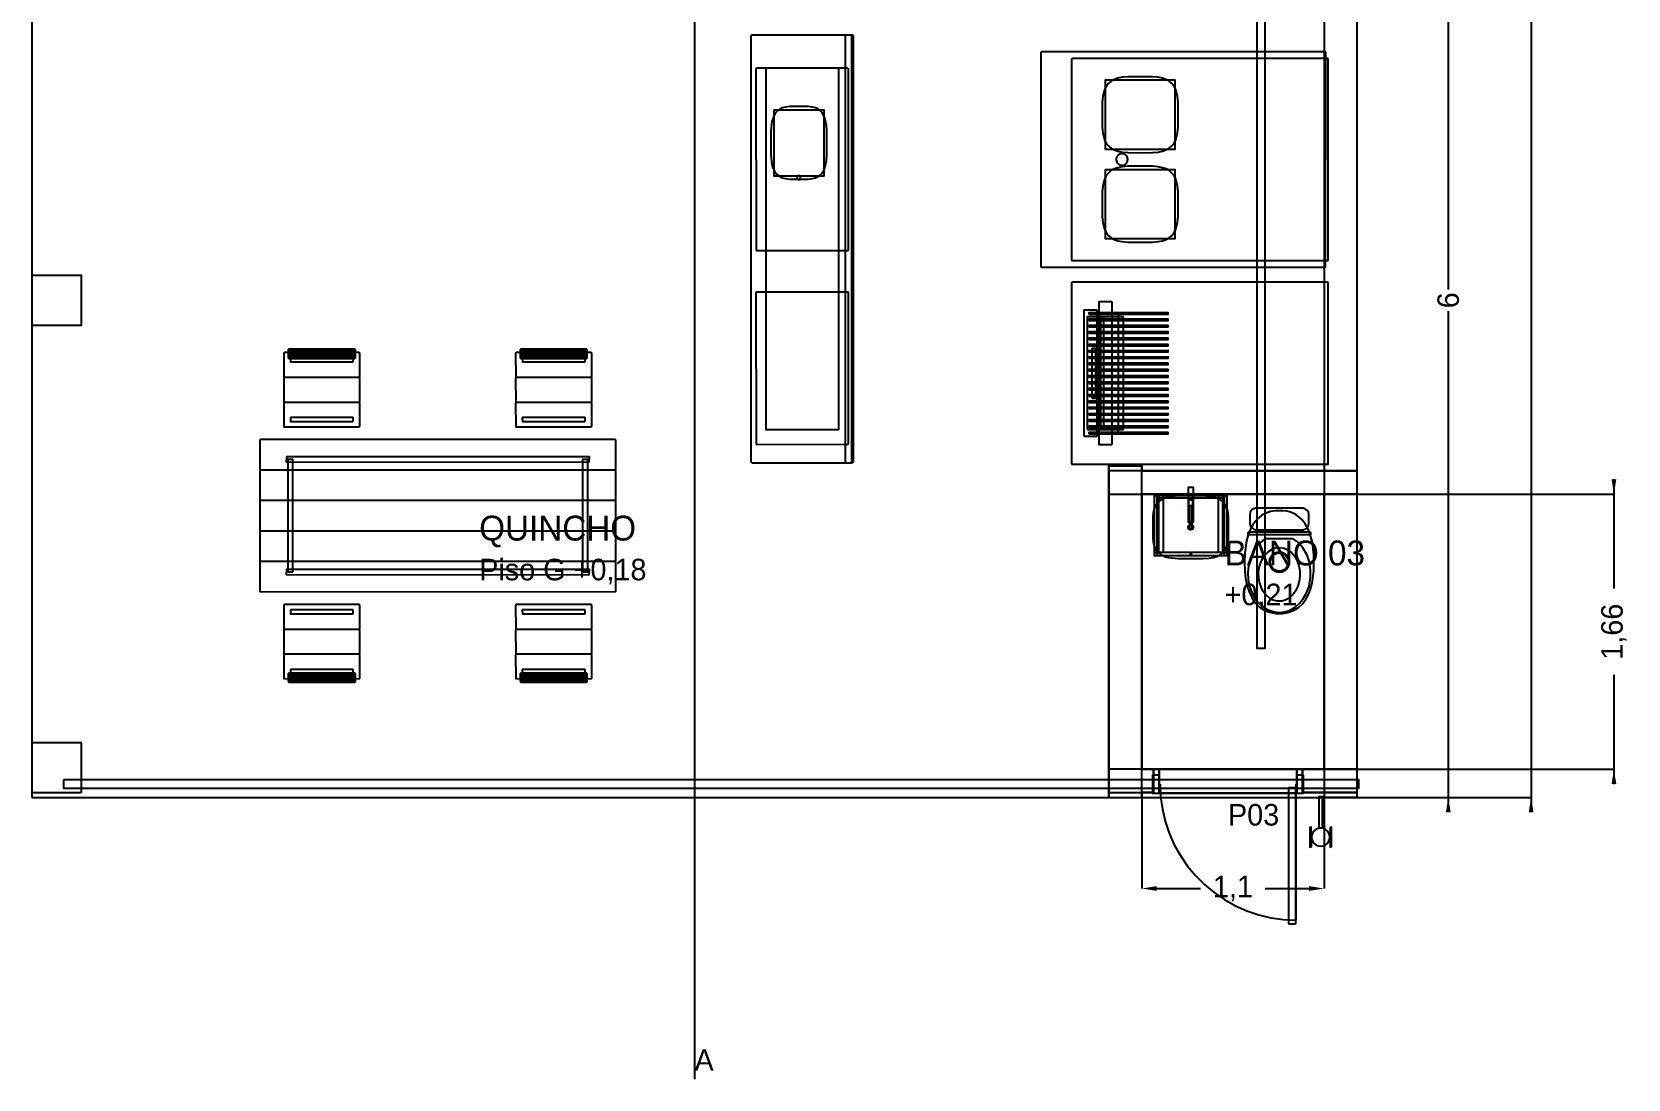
# Model space of a CAD drawing. Header units: metres. Extents: x 92.4 to 103.6, y -13.7 to 1.5.
# Drawn here: x 94 to 103.64, y -13.7 to -7.38 of the extents above; entities that cross this region are included whole.
import ezdxf

# ---------------------------------------------------------------- set-up
doc = ezdxf.new("R2010")
doc.units = ezdxf.units.M
for name, color, linetype in [('CORTE', 7, 'Continuous'), ('COTAS', 4, 'Continuous'), ('EJES', 3, 'Continuous'), ('TEXTOS', 7, 'Continuous'), ('VISTA', 8, 'Continuous')]:
    doc.layers.add(name, color=color, linetype=linetype)
doc.dimstyles.get("Standard").update_dxf_attribs({"dimtxt": 2.5, "dimasz": 2.5, "dimexe": 1.25, "dimexo": 0.625, "dimtad": 1, "dimcen": 2.5, "dimazin": 3, "dimtfac": 1, "dimtmove": 0, "dimatfit": 3})

# ---------------------------------------------------------------- blocks, each defined once
blk = doc.blocks.new('_CLOSEDFILLED')
at = {"color": 0, "linetype": 'BYBLOCK'}
blk.add_solid([(-1, 0.16), (0, 0), (-1, -0.16)], dxfattribs=at)
blk = doc.blocks.new('*D5')
for p, q in [((102, 0), (103.05, 0)), ((103.05, 0.09), (103.05, -5.87)), ((103.05, -6.13), (103.05, -12.09)), ((102, -12), (103.05, -12))]:
    blk.add_line(p, q)
at = {"layer": 'Defpoints'}
for p in [(102, 0), (103.05, 0), (102, -12)]:
    blk.add_point(p, dxfattribs=at)
at = {"layer": 'COTAS', "xscale": 0.09, "yscale": 0.09}
for p, rotation in [((103.05, 0), 270), ((103.05, -12), 90)]:
    blk.add_blockref('_CLOSEDFILLED', p, dxfattribs=dict(at, rotation=rotation))
at = {"layer": 'COTAS', "insert": (103.05, -6), "char_height": 0.13, "attachment_point": 5, "rotation": 90}
blk.add_mtext('12', dxfattribs=at)
blk = doc.blocks.new('*D7')
for p, q in [((102.55, -5.91), (102.55, -8.935)), ((102, -6), (102.55, -6)), ((102.55, -9.065), (102.55, -12.09)), ((102, -12), (102.55, -12))]:
    blk.add_line(p, q)
at = {"layer": 'Defpoints'}
for p in [(102, -6), (102.55, -6), (102, -12)]:
    blk.add_point(p, dxfattribs=at)
at = {"layer": 'COTAS', "xscale": 0.09, "yscale": 0.09}
for p, rotation in [((102.55, -6), 270), ((102.55, -12), 90)]:
    blk.add_blockref('_CLOSEDFILLED', p, dxfattribs=dict(at, rotation=rotation))
at = {"layer": 'COTAS', "insert": (102.55, -9), "char_height": 0.13, "attachment_point": 5, "rotation": 90}
blk.add_mtext('6', dxfattribs=at)
blk = doc.blocks.new('*D15')
for p, q in [((100.7, -12), (100.7, -12.55)), ((101.8, -12), (101.8, -12.55)), ((100.79, -12.55), (101.055, -12.55)), ((101.445, -12.55), (101.71, -12.55))]:
    blk.add_line(p, q)
at = {"layer": 'Defpoints'}
for p in [(100.7, -12), (101.8, -12), (100.7, -12.55)]:
    blk.add_point(p, dxfattribs=at)
at = {"layer": 'COTAS', "xscale": 0.09, "yscale": 0.09, "rotation": 180}
blk.add_blockref('_CLOSEDFILLED', (100.7, -12.55), dxfattribs=at)
at = {"layer": 'COTAS', "xscale": 0.09, "yscale": 0.09}
blk.add_blockref('_CLOSEDFILLED', (101.8, -12.55), dxfattribs=at)
at = {"layer": 'COTAS', "insert": (101.25, -12.55), "char_height": 0.13, "attachment_point": 5}
blk.add_mtext('1,1', dxfattribs=at)
blk = doc.blocks.new('*D16')
for p, q in [((103.55, -10.08), (103.55, -10.74)), ((102, -10.17), (103.55, -10.17)), ((103.55, -11.26), (103.55, -11.92)), ((102, -11.83), (103.55, -11.83))]:
    blk.add_line(p, q)
at = {"layer": 'Defpoints'}
for p in [(102, -10.17), (103.55, -10.17), (102, -11.83)]:
    blk.add_point(p, dxfattribs=at)
at = {"layer": 'COTAS', "xscale": 0.09, "yscale": 0.09}
for p, rotation in [((103.55, -10.17), 270), ((103.55, -11.83), 90)]:
    blk.add_blockref('_CLOSEDFILLED', p, dxfattribs=dict(at, rotation=rotation))
at = {"layer": 'COTAS', "insert": (103.55, -11), "char_height": 0.13, "attachment_point": 5, "rotation": 90}
blk.add_mtext('1,66', dxfattribs=at)

msp = doc.modelspace()

# ---------------------------------------------------------------- linework, layer by layer
at = {"layer": 'CORTE'}
for p, q in [((101.8, -7.2027), (101.8, -11.9955)), ((102, -11.9955), (102, -7.2027)), ((101.8005, -11.9971), (101.8, -11.9955)), ((101.8005, -11.9971), (101.8008, -11.9981)), ((101.8011, -11.9985), (101.8008, -11.9981)), ((101.8011, -11.9985), (101.8013, -11.9987)), ((101.8017, -11.999), (101.8013, -11.9987)), ((101.8019, -11.9992), (101.8017, -11.999)), ((101.8035, -11.9997), (101.8019, -11.9992)), ((101.8045, -12), (101.8035, -11.9997)), ((101.9192, -12), (101.8045, -12)), ((101.9955, -12), (101.9192, -12)), ((101.9971, -11.9995), (101.9955, -12)), ((101.9981, -11.9992), (101.9971, -11.9995)), ((101.9985, -11.9989), (101.9981, -11.9992)), ((101.9987, -11.9987), (101.9985, -11.9989)), ((101.9987, -11.9987), (101.9989, -11.9985)), ((101.9992, -11.9981), (101.9989, -11.9985)), ((101.9992, -11.9981), (101.9995, -11.9971)), ((102, -11.9955), (101.9995, -11.9971))]:
    msp.add_line(p, q, dxfattribs=at)
for points in [[(94.0004, -8.8506), (94.0003, -8.8507), (94.0001, -8.8513), (94, -8.8517), (94, -9.0297), (94, -9.1483), (94.0002, -9.1489), (94.0003, -9.1493), (94.0004, -9.1494), (94.0005, -9.1495), (94.0006, -9.1496), (94.0007, -9.1497), (94.0013, -9.1499), (94.0017, -9.15), (94.1797, -9.15), (94.2983, -9.15), (94.2989, -9.1498), (94.2993, -9.1497), (94.2994, -9.1496), (94.2995, -9.1495), (94.2996, -9.1494), (94.2997, -9.1493), (94.2998, -9.1489), (94.3, -9.1483), (94.3, -9.0297), (94.3, -8.8517), (94.2999, -8.8513), (94.2997, -8.8507), (94.2996, -8.8506), (94.2995, -8.8505), (94.2994, -8.8504), (94.2993, -8.8503), (94.2989, -8.8502), (94.2983, -8.85), (94.1797, -8.85), (94.0017, -8.85), (94.0013, -8.8501), (94.0007, -8.8503), (94.0006, -8.8504), (94.0005, -8.8505), (94.0004, -8.8506)], [(100.5011, -10.0016), (100.5008, -10.0019), (100.5004, -10.0033), (100.5, -10.0045), (100.5, -11.0768), (100.5, -11.9955), (100.5004, -11.9969), (100.5008, -11.9981), (100.5011, -11.9984), (100.5013, -11.9987), (100.5016, -11.9989), (100.5019, -11.9992), (100.5033, -11.9996), (100.5045, -12), (100.6074, -12), (100.6955, -12), (100.6969, -11.9996), (100.6981, -11.9992), (100.6984, -11.9989), (100.6987, -11.9987), (100.6989, -11.9984), (100.6992, -11.9981), (100.6996, -11.9969), (100.7, -11.9955), (100.7, -11.0768), (100.7, -10.0045), (100.6996, -10.0033), (100.6992, -10.0019), (100.6989, -10.0016), (100.6987, -10.0013), (100.6984, -10.0011), (100.6981, -10.0008), (100.6969, -10.0004), (100.6955, -10), (100.6074, -10), (100.5045, -10), (100.5033, -10.0004), (100.5019, -10.0008), (100.5016, -10.0011), (100.5013, -10.0013), (100.5011, -10.0016)], [(94.001, -11.6717), (94.0008, -11.6719), (94.0003, -11.6735), (94, -11.6745), (94, -11.8492), (94, -11.9655), (94.0005, -11.9671), (94.0008, -11.9681), (94.0011, -11.9685), (94.0013, -11.9687), (94.0017, -11.969), (94.0019, -11.9692), (94.0035, -11.9697), (94.0045, -11.97), (94.1792, -11.97), (94.2955, -11.97), (94.2971, -11.9695), (94.2981, -11.9692), (94.2985, -11.9689), (94.2987, -11.9687), (94.2989, -11.9685), (94.2992, -11.9681), (94.2995, -11.9671), (94.3, -11.9655), (94.3, -11.8492), (94.3, -11.6745), (94.2997, -11.6735), (94.2992, -11.6719), (94.299, -11.6717), (94.2987, -11.6713), (94.2985, -11.6711), (94.2981, -11.6708), (94.2971, -11.6705), (94.2955, -11.67), (94.1792, -11.67), (94.0045, -11.67), (94.0035, -11.6703), (94.0019, -11.6708), (94.0017, -11.671), (94.0013, -11.6713), (94.001, -11.6717)], [(100.5011, -11.8316), (100.5008, -11.8319), (100.5004, -11.8333), (100.5, -11.8345), (100.5, -11.9051), (100.5, -11.9655), (100.5004, -11.9669), (100.5008, -11.9681), (100.5011, -11.9684), (100.5013, -11.9687), (100.5016, -11.9689), (100.5019, -11.9692), (100.5033, -11.9696), (100.5045, -11.97), (100.6451, -11.97), (100.7655, -11.97), (100.7669, -11.9696), (100.7681, -11.9692), (100.7684, -11.9689), (100.7687, -11.9687), (100.7689, -11.9684), (100.7692, -11.9681), (100.7696, -11.9669), (100.77, -11.9655), (100.77, -11.9051), (100.77, -11.8345), (100.7696, -11.8333), (100.7692, -11.8319), (100.7689, -11.8316), (100.7687, -11.8313), (100.7684, -11.8311), (100.7681, -11.8308), (100.7669, -11.8304), (100.7655, -11.83), (100.6451, -11.83), (100.5045, -11.83), (100.5033, -11.8304), (100.5019, -11.8308), (100.5016, -11.8311), (100.5013, -11.8313), (100.5011, -11.8316)], [(101.6711, -11.8316), (101.6708, -11.8319), (101.6704, -11.8333), (101.67, -11.8345), (101.67, -11.9051), (101.67, -11.9655), (101.6704, -11.9669), (101.6708, -11.9681), (101.6711, -11.9684), (101.6713, -11.9687), (101.6716, -11.9689), (101.6719, -11.9692), (101.6733, -11.9696), (101.6745, -11.97), (101.8474, -11.97), (101.9955, -11.97), (101.9969, -11.9696), (101.9981, -11.9692), (101.9984, -11.9689), (101.9987, -11.9687), (101.9989, -11.9684), (101.9992, -11.9681), (101.9996, -11.9669), (102, -11.9655), (102, -11.9051), (102, -11.8345), (101.9996, -11.8333), (101.9992, -11.8319), (101.9989, -11.8316), (101.9987, -11.8313), (101.9984, -11.8311), (101.9981, -11.8308), (101.9969, -11.8304), (101.9955, -11.83), (101.8474, -11.83), (101.6745, -11.83), (101.6733, -11.8304), (101.6719, -11.8308), (101.6716, -11.8311), (101.6713, -11.8313), (101.6711, -11.8316)]]:
    msp.add_lwpolyline(points, close=True, dxfattribs=at)
at = {"layer": 'EJES'}
msp.add_line((98, 0.5), (98, -13.7), dxfattribs=at)
at = {"layer": 'VISTA'}
for p, q in [((100.81, -11.92), (100.8135, -11.9957)), ((101.63, -11.92), (101.63, -12.74)), ((100.8135, -11.9957), (100.824, -12.0707)), ((100.824, -12.0707), (100.8413, -12.1444)), ((100.8413, -12.1444), (100.8654, -12.2162)), ((100.8654, -12.2162), (100.896, -12.2855)), ((100.896, -12.2855), (100.9328, -12.3517)), ((100.9328, -12.3517), (100.9756, -12.4142)), ((100.9756, -12.4142), (101.024, -12.4724)), ((101.024, -12.4724), (101.0776, -12.526)), ((101.0776, -12.526), (101.1358, -12.5744)), ((101.1358, -12.5744), (101.1983, -12.6172)), ((101.1983, -12.6172), (101.2645, -12.654)), ((101.2645, -12.654), (101.3338, -12.6846)), ((101.3338, -12.6846), (101.4056, -12.7087)), ((101.4056, -12.7087), (101.4793, -12.726)), ((101.4793, -12.726), (101.5543, -12.7365)), ((101.5543, -12.7365), (101.63, -12.74))]:
    msp.add_line(p, q, dxfattribs=at)
for points in [[(94, -12), (100.5, -12), (100.5, -10), (100.7, -10), (100.7, -10.03), (102, -10.03), (102, -6), (94, -6), (94, -12)], [(101.395, -6.78), (101.395, -11.1), (101.445, -11.1), (101.445, -6.78), (101.395, -6.78)], [(98.34, -9.972), (98.3423, -9.9777), (98.348, -9.98), (98.952, -9.98), (98.9577, -9.9777), (98.96, -9.972), (98.96, -7.408), (98.9577, -7.4023), (98.952, -7.4), (98.348, -7.4), (98.3423, -7.4023), (98.34, -7.408), (98.34, -9.972)], [(98.91, -9.9755), (98.9145, -9.98), (98.9455, -9.98), (98.95, -9.9755), (98.95, -7.4045), (98.9455, -7.4), (98.9145, -7.4), (98.91, -7.4045), (98.91, -9.9755)], [(100.09, -8.7955), (100.0919, -8.7992), (101.8055, -8.8), (101.8092, -8.7981), (101.81, -7.5045), (101.8081, -7.5008), (100.0945, -7.5), (100.09, -7.5045), (100.09, -8.7955)], [(98.3711, -8.6975), (98.376, -8.7), (98.9275, -8.6989), (98.93, -8.694), (98.9289, -7.6025), (98.924, -7.6), (98.376, -7.6), (98.3718, -7.6018), (98.37, -7.606), (98.3711, -8.6975)], [(98.868, -9.78), (98.87, -9.778), (98.87, -7.602), (98.868, -7.6), (98.432, -7.6), (98.43, -7.602), (98.4306, -9.7794), (98.868, -9.78)], [(100.275, -8.7555), (100.2769, -8.7592), (101.8205, -8.76), (101.8242, -8.7581), (101.825, -7.5445), (101.8231, -7.5408), (100.2795, -7.54), (100.275, -7.5445), (100.275, -8.7555)], [(100.4698, -7.7444), (100.4643, -7.7706), (100.4611, -7.8049), (100.4611, -7.9551), (100.4643, -7.9894), (100.4698, -8.0156), (100.4775, -8.0371), (100.4875, -8.0551), (100.4999, -8.0701), (100.5149, -8.0825), (100.5329, -8.0925), (100.5544, -8.1002), (100.5806, -8.1057), (100.6149, -8.1089), (100.69, -8.11), (100.7651, -8.1089), (100.7994, -8.1057), (100.8256, -8.1002), (100.8471, -8.0925), (100.8651, -8.0825), (100.8801, -8.0701), (100.8925, -8.0551), (100.9025, -8.0371), (100.9102, -8.0156), (100.9157, -7.9894), (100.9189, -7.9551), (100.92, -7.88), (100.9189, -7.8049), (100.9157, -7.7706), (100.9102, -7.7444), (100.9025, -7.7229), (100.8925, -7.7049), (100.8801, -7.6899), (100.8651, -7.6775), (100.8471, -7.6675), (100.8256, -7.6598), (100.7994, -7.6543), (100.7651, -7.6511), (100.6149, -7.6511), (100.5806, -7.6543), (100.5544, -7.6598), (100.5329, -7.6675), (100.5149, -7.6775), (100.4999, -7.6899), (100.4875, -7.7049), (100.4775, -7.7229), (100.4698, -7.7444)], [(100.48, -8.09), (100.48, -7.67), (100.9, -7.67), (100.9, -8.09), (100.48, -8.09)], [(98.4608, -7.9782), (98.4608, -8.1218), (98.4672, -8.1797), (98.4729, -8.2003), (98.4895, -8.2318), (98.5006, -8.2437), (98.5139, -8.2533), (98.5298, -8.2606), (98.5492, -8.2658), (98.5745, -8.269), (98.6855, -8.269), (98.7108, -8.2658), (98.7302, -8.2606), (98.7461, -8.2533), (98.7594, -8.2437), (98.7705, -8.2318), (98.7797, -8.2174), (98.7871, -8.2003), (98.7968, -8.1546), (98.7992, -8.1218), (98.7992, -7.9782), (98.7968, -7.9454), (98.7871, -7.8997), (98.7705, -7.8682), (98.7594, -7.8563), (98.7461, -7.8467), (98.7302, -7.8394), (98.7108, -7.8342), (98.6855, -7.831), (98.63, -7.83), (98.5745, -7.831), (98.5492, -7.8342), (98.5298, -7.8394), (98.5139, -7.8467), (98.5006, -7.8563), (98.4895, -7.8682), (98.4803, -7.8826), (98.4672, -7.9203), (98.4608, -7.9782)], [(98.48, -7.85), (98.78, -7.85), (98.78, -8.25), (98.48, -8.25), (98.48, -7.85)], [(100.8331, -7.9681), (100.8331, -7.9681), (100.8331, -7.9681), (100.8331, -7.9681)], [(100.6361, -8.0444), (100.6361, -8.0444), (100.6361, -8.0444), (100.6361, -8.0444)], [(100.615, -8.15), (100.6148, -8.1484), (100.6141, -8.1422), (100.6136, -8.1407), (100.6115, -8.1348), (100.6107, -8.1334), (100.6074, -8.1282), (100.6062, -8.127), (100.6018, -8.1226), (100.6004, -8.1218), (100.5952, -8.1185), (100.5936, -8.1179), (100.5878, -8.1159), (100.5862, -8.1157), (100.58, -8.115), (100.5784, -8.1152), (100.5722, -8.1159), (100.5707, -8.1164), (100.5648, -8.1185), (100.5634, -8.1193), (100.5582, -8.1226), (100.557, -8.1238), (100.5526, -8.1282), (100.5518, -8.1296), (100.5485, -8.1348), (100.5479, -8.1364), (100.5459, -8.1422), (100.5457, -8.1438), (100.545, -8.15), (100.5452, -8.1516), (100.5459, -8.1578), (100.5464, -8.1593), (100.5485, -8.1652), (100.5493, -8.1666), (100.5526, -8.1718), (100.5538, -8.173), (100.5582, -8.1774), (100.5596, -8.1782), (100.5648, -8.1815), (100.5664, -8.1821), (100.5722, -8.1841), (100.5738, -8.1843), (100.58, -8.185), (100.5816, -8.1848), (100.5878, -8.1841), (100.5893, -8.1836), (100.5952, -8.1815), (100.5966, -8.1807), (100.6018, -8.1774), (100.603, -8.1762), (100.6074, -8.1718), (100.6082, -8.1704), (100.6115, -8.1652), (100.6121, -8.1636), (100.6141, -8.1578), (100.6143, -8.1562), (100.615, -8.15)], [(98.642, -8.26), (98.6381, -8.2532), (98.636, -8.2497), (98.6281, -8.2497), (98.624, -8.2497), (98.6201, -8.2564), (98.618, -8.26), (98.6219, -8.2667), (98.624, -8.2703), (98.6318, -8.2703), (98.636, -8.2703), (98.6399, -8.2636), (98.642, -8.26)], [(100.4698, -8.2844), (100.4643, -8.3106), (100.4611, -8.3449), (100.4611, -8.4951), (100.4643, -8.5294), (100.4698, -8.5556), (100.4775, -8.5771), (100.4875, -8.5951), (100.4999, -8.6101), (100.5149, -8.6225), (100.5329, -8.6325), (100.5544, -8.6402), (100.5806, -8.6457), (100.6149, -8.6489), (100.69, -8.65), (100.7651, -8.6489), (100.7994, -8.6457), (100.8256, -8.6402), (100.8471, -8.6325), (100.8651, -8.6225), (100.8801, -8.6101), (100.8925, -8.5951), (100.9025, -8.5771), (100.9102, -8.5556), (100.9157, -8.5294), (100.9189, -8.4951), (100.92, -8.42), (100.9189, -8.3449), (100.9157, -8.3106), (100.9102, -8.2844), (100.9025, -8.2629), (100.8925, -8.2449), (100.8801, -8.2299), (100.8651, -8.2175), (100.8471, -8.2075), (100.8256, -8.1998), (100.7994, -8.1943), (100.7651, -8.1911), (100.6149, -8.1911), (100.5806, -8.1943), (100.5544, -8.1998), (100.5329, -8.2075), (100.5149, -8.2175), (100.4999, -8.2299), (100.4875, -8.2449), (100.4775, -8.2629), (100.4698, -8.2844)], [(100.48, -8.21), (100.9, -8.21), (100.9, -8.63), (100.48, -8.63), (100.48, -8.21)], [(100.8649, -8.5277), (100.8649, -8.5277), (100.8649, -8.5277), (100.8649, -8.5277)], [(100.7545, -8.6169), (100.7545, -8.6169), (100.7545, -8.6169), (100.7545, -8.6169)], [(98.3711, -9.8675), (98.376, -9.87), (98.9275, -9.8689), (98.93, -9.864), (98.9289, -8.9525), (98.924, -8.95), (98.376, -8.95), (98.3718, -8.9518), (98.37, -8.956), (98.3711, -9.8675)], [(100.275, -9.9855), (100.2769, -9.9892), (101.8205, -9.99), (101.8242, -9.9881), (101.825, -8.8945), (101.8231, -8.8908), (100.2795, -8.89), (100.275, -8.8945), (100.275, -9.9855)], [(100.4403, -9.0107), (100.4403, -9.0107), (100.4401, -9.0115), (100.44, -9.0117), (100.44, -9.7039), (100.44, -9.8683), (100.4403, -9.8691), (100.4403, -9.8693), (100.4405, -9.8695), (100.4405, -9.8695), (100.4407, -9.8697), (100.4407, -9.8697), (100.4415, -9.8699), (100.4417, -9.87), (100.5036, -9.87), (100.5183, -9.87), (100.5191, -9.8697), (100.5193, -9.8697), (100.5195, -9.8695), (100.5195, -9.8695), (100.5195, -9.8695), (100.5197, -9.8693), (100.5197, -9.8691), (100.52, -9.8683), (100.52, -9.7039), (100.52, -9.0117), (100.5199, -9.0115), (100.5197, -9.0107), (100.5197, -9.0107), (100.5195, -9.0105), (100.5195, -9.0105), (100.5193, -9.0103), (100.5191, -9.0103), (100.5183, -9.01), (100.5036, -9.01), (100.4417, -9.01), (100.4415, -9.0101), (100.4407, -9.0103), (100.4407, -9.0103), (100.4405, -9.0105), (100.4403, -9.0107)], [(100.35, -9.8183), (100.3517, -9.82), (100.4283, -9.82), (100.43, -9.8183), (100.43, -9.0617), (100.4283, -9.06), (100.3507, -9.0603), (100.35, -9.8183)], [(100.37, -9.7783), (100.3717, -9.78), (100.4683, -9.78), (100.47, -9.7783), (100.47, -9.1017), (100.4683, -9.1), (100.3707, -9.1003), (100.37, -9.7783)], [(100.38, -9.084), (100.86, -9.084), (100.86, -9.076), (100.38, -9.0763), (100.38, -9.084)], [(100.38, -9.122), (100.86, -9.122), (100.86, -9.114), (100.38, -9.1143), (100.38, -9.122)], [(100.38, -9.16), (100.86, -9.16), (100.86, -9.152), (100.38, -9.1523), (100.38, -9.16)], [(100.4412, -9.7988), (100.444, -9.8), (100.556, -9.8), (100.5588, -9.7988), (100.56, -9.796), (100.56, -9.084), (100.5588, -9.0812), (100.556, -9.08), (100.444, -9.08), (100.4412, -9.0812), (100.44, -9.084), (100.4412, -9.7988)], [(100.4417, -9.0817), (100.4415, -9.0822), (100.4415, -9.0815), (100.4417, -9.0817)], [(100.45, -9.7783), (100.4517, -9.78), (100.5883, -9.78), (100.59, -9.7783), (100.59, -9.1017), (100.5883, -9.1), (100.4507, -9.1003), (100.45, -9.7783)], [(100.5583, -9.0817), (100.5578, -9.0815), (100.5585, -9.0815), (100.5583, -9.0817)], [(100.38, -9.198), (100.86, -9.198), (100.86, -9.19), (100.38, -9.1903), (100.38, -9.198)], [(100.38, -9.236), (100.86, -9.236), (100.86, -9.228), (100.38, -9.2283), (100.38, -9.236)], [(95.976, -9.464), (95.98, -9.46), (95.98, -9.32), (95.976, -9.316), (95.524, -9.316), (95.52, -9.32), (95.5212, -9.4628), (95.976, -9.464)], [(95.5515, -9.3276), (95.9485, -9.3276), (95.9525, -9.3236), (95.9525, -9.2984), (95.9485, -9.2944), (95.5515, -9.2944), (95.5475, -9.2984), (95.5475, -9.3236), (95.5515, -9.3276)], [(95.5515, -9.3391), (95.9485, -9.3391), (95.9525, -9.3351), (95.9525, -9.3099), (95.9485, -9.3059), (95.5515, -9.3059), (95.5475, -9.3099), (95.5475, -9.3351), (95.5515, -9.3391)], [(95.5515, -9.3506), (95.9485, -9.3506), (95.9525, -9.3466), (95.9525, -9.3214), (95.9485, -9.3174), (95.5515, -9.3174), (95.5475, -9.3214), (95.5475, -9.3466), (95.5515, -9.3506)], [(97.376, -9.464), (97.38, -9.46), (97.38, -9.32), (97.376, -9.316), (96.924, -9.316), (96.92, -9.32), (96.9212, -9.4628), (97.376, -9.464)], [(96.9515, -9.3276), (97.3485, -9.3276), (97.3525, -9.3236), (97.3525, -9.2984), (97.3485, -9.2944), (96.9515, -9.2944), (96.9475, -9.2984), (96.9475, -9.3236), (96.9515, -9.3276)], [(96.9515, -9.3391), (97.3485, -9.3391), (97.3525, -9.3351), (97.3525, -9.3099), (97.3485, -9.3059), (96.9515, -9.3059), (96.9475, -9.3099), (96.9475, -9.3351), (96.9515, -9.3391)], [(96.9515, -9.3506), (97.3485, -9.3506), (97.3525, -9.3466), (97.3525, -9.3214), (97.3485, -9.3174), (96.9515, -9.3174), (96.9475, -9.3214), (96.9475, -9.3466), (96.9515, -9.3506)], [(100.38, -9.274), (100.86, -9.274), (100.86, -9.266), (100.38, -9.2663), (100.38, -9.274)], [(100.38, -9.312), (100.86, -9.312), (100.86, -9.304), (100.38, -9.3043), (100.38, -9.312)], [(100.38, -9.35), (100.86, -9.35), (100.86, -9.342), (100.38, -9.3423), (100.38, -9.35)], [(100.4005, -9.59), (100.4195, -9.59), (100.4225, -9.587), (100.4225, -9.293), (100.4195, -9.29), (100.4005, -9.29), (100.3975, -9.293), (100.3975, -9.587), (100.4005, -9.59)], [(95.938, -9.372), (95.94, -9.37), (95.94, -9.35), (95.938, -9.348), (95.562, -9.348), (95.56, -9.35), (95.5606, -9.3714), (95.938, -9.372)], [(97.338, -9.372), (97.34, -9.37), (97.34, -9.35), (97.338, -9.348), (96.962, -9.348), (96.96, -9.35), (96.9606, -9.3714), (97.338, -9.372)], [(100.38, -9.388), (100.86, -9.388), (100.86, -9.38), (100.38, -9.3803), (100.38, -9.388)], [(100.38, -9.426), (100.86, -9.426), (100.86, -9.418), (100.38, -9.4183), (100.38, -9.426)], [(95.976, -9.614), (95.98, -9.61), (95.98, -9.47), (95.976, -9.466), (95.524, -9.466), (95.52, -9.47), (95.5212, -9.6128), (95.976, -9.614)], [(97.376, -9.614), (97.38, -9.61), (97.38, -9.47), (97.376, -9.466), (96.924, -9.466), (96.92, -9.47), (96.9212, -9.6128), (97.376, -9.614)], [(100.38, -9.464), (100.86, -9.464), (100.86, -9.456), (100.38, -9.4563), (100.38, -9.464)], [(100.38, -9.502), (100.86, -9.502), (100.86, -9.494), (100.38, -9.4943), (100.38, -9.502)], [(100.38, -9.54), (100.86, -9.54), (100.86, -9.532), (100.38, -9.5323), (100.38, -9.54)], [(95.976, -9.764), (95.98, -9.76), (95.98, -9.62), (95.976, -9.616), (95.524, -9.616), (95.52, -9.62), (95.5212, -9.7628), (95.976, -9.764)], [(97.376, -9.764), (97.38, -9.76), (97.38, -9.62), (97.376, -9.616), (96.924, -9.616), (96.92, -9.62), (96.9212, -9.7628), (97.376, -9.764)], [(100.38, -9.578), (100.86, -9.578), (100.86, -9.57), (100.38, -9.5703), (100.38, -9.578)], [(100.38, -9.616), (100.86, -9.616), (100.86, -9.608), (100.38, -9.6083), (100.38, -9.616)], [(95.938, -9.732), (95.94, -9.73), (95.94, -9.71), (95.938, -9.708), (95.562, -9.708), (95.56, -9.71), (95.5606, -9.7314), (95.938, -9.732)], [(97.338, -9.732), (97.34, -9.73), (97.34, -9.71), (97.338, -9.708), (96.962, -9.708), (96.96, -9.71), (96.9606, -9.7314), (97.338, -9.732)], [(100.38, -9.654), (100.86, -9.654), (100.86, -9.646), (100.38, -9.6463), (100.38, -9.654)], [(100.38, -9.692), (100.86, -9.692), (100.86, -9.684), (100.38, -9.6843), (100.38, -9.692)], [(100.38, -9.73), (100.86, -9.73), (100.86, -9.722), (100.38, -9.7223), (100.38, -9.73)], [(100.38, -9.768), (100.86, -9.768), (100.86, -9.76), (100.38, -9.7603), (100.38, -9.768)], [(100.38, -9.806), (100.86, -9.806), (100.86, -9.798), (100.38, -9.7983), (100.38, -9.806)], [(100.4417, -9.7983), (100.4422, -9.7985), (100.4415, -9.7985), (100.4417, -9.7983)], [(100.5585, -9.7985), (100.5578, -9.7985), (100.5583, -9.7983), (100.5585, -9.7985)], [(97.521, -10.023), (97.525, -10.019), (97.525, -9.845), (97.521, -9.841), (95.379, -9.841), (95.375, -9.845), (95.3762, -10.0218), (97.521, -10.023)], [(97.364, -9.976), (97.365, -9.945), (95.536, -9.944), (95.5353, -9.9757), (97.364, -9.976)], [(95.576, -10.639), (95.575, -9.96), (95.544, -9.961), (95.5443, -10.6397), (95.576, -10.639)], [(97.356, -10.639), (97.355, -9.96), (97.324, -9.961), (97.3243, -10.6397), (97.356, -10.639)], [(97.521, -10.207), (97.525, -10.203), (97.525, -10.029), (97.521, -10.025), (95.379, -10.025), (95.375, -10.029), (95.3762, -10.2058), (97.521, -10.207)], [(100.5011, -10.0316), (100.5008, -10.0319), (100.5004, -10.0333), (100.5, -10.0345), (100.5, -10.1051), (100.5, -10.1655), (100.5004, -10.1669), (100.5008, -10.1681), (100.5011, -10.1684), (100.5013, -10.1687), (100.5016, -10.1689), (100.5019, -10.1692), (100.5033, -10.1696), (100.5045, -10.17), (101.3075, -10.17), (101.9955, -10.17), (101.9969, -10.1696), (101.9981, -10.1692), (101.9984, -10.1689), (101.9987, -10.1687), (101.9989, -10.1684), (101.9992, -10.1681), (101.9996, -10.1669), (102, -10.1655), (102, -10.1051), (102, -10.0345), (101.9996, -10.0333), (101.9992, -10.0319), (101.9989, -10.0316), (101.9987, -10.0313), (101.9984, -10.0311), (101.9981, -10.0308), (101.9969, -10.0304), (101.9955, -10.03), (101.3075, -10.03), (100.5045, -10.03), (100.5033, -10.0304), (100.5019, -10.0308), (100.5016, -10.0311), (100.5013, -10.0313), (100.5011, -10.0316)], [(97.521, -10.391), (97.525, -10.387), (97.525, -10.213), (97.521, -10.209), (95.379, -10.209), (95.375, -10.213), (95.3762, -10.3898), (97.521, -10.391)], [(100.7, -11.83), (101.8, -11.83), (101.8, -10.17), (100.7, -10.17), (100.7, -11.83)], [(100.7, -11.83), (101.8, -11.83), (101.8, -10.17), (100.7, -10.17), (100.7, -11.83)], [(100.7, -11.83), (101.8, -11.83), (101.8, -10.17), (100.7, -10.17), (100.7, -11.83)], [(100.7748, -10.258), (100.7693, -10.2797), (100.7661, -10.308), (100.7661, -10.432), (100.7693, -10.4603), (100.7748, -10.482), (100.7825, -10.4998), (100.7925, -10.5146), (100.8049, -10.527), (100.8199, -10.5373), (100.8379, -10.5455), (100.8594, -10.5519), (100.9199, -10.5591), (101.0701, -10.5591), (101.1044, -10.5564), (101.1306, -10.5519), (101.1521, -10.5455), (101.1701, -10.5373), (101.1851, -10.527), (101.1975, -10.5146), (101.2075, -10.4998), (101.2152, -10.482), (101.2207, -10.4603), (101.2239, -10.432), (101.2239, -10.308), (101.2207, -10.2797), (101.2152, -10.258), (101.2075, -10.2402), (101.1975, -10.2254), (101.1851, -10.213), (101.1701, -10.2027), (101.1521, -10.1945), (101.1306, -10.1881), (101.0701, -10.1809), (100.9199, -10.1809), (100.8856, -10.1836), (100.8594, -10.1881), (100.8379, -10.1945), (100.8199, -10.2027), (100.8049, -10.213), (100.7925, -10.2254), (100.7825, -10.2402), (100.7748, -10.258)], [(100.775, -10.522), (100.793, -10.522), (100.793, -10.18), (100.775, -10.18), (100.775, -10.522)], [(100.775, -10.18), (100.775, -10.54), (101.215, -10.54), (101.215, -10.18), (100.775, -10.18)], [(100.793, -10.54), (101.197, -10.54), (101.197, -10.18), (100.793, -10.18), (100.793, -10.54)], [(101.197, -10.192), (101.197, -10.18), (100.793, -10.18), (100.793, -10.192), (101.197, -10.192)], [(100.8, -10.52), (100.83, -10.52), (100.83, -10.17), (100.8, -10.17), (100.8, -10.52)], [(101.011, -10.339), (101.011, -10.13), (100.979, -10.13), (100.979, -10.339), (101.011, -10.339)], [(101.008, -10.17), (100.982, -10.17), (100.982, -10.24), (101.008, -10.24), (101.008, -10.17)], [(100.997, -10.1965), (100.993, -10.2035), (100.9945, -10.2041), (100.9959, -10.2045), (100.9973, -10.2046), (100.9986, -10.2044), (100.9996, -10.2038), (101.0003, -10.203), (101.0006, -10.202), (101.0006, -10.2009), (101.0002, -10.1997), (100.9994, -10.1985), (100.9983, -10.1974), (100.997, -10.1965)], [(101.16, -10.52), (101.19, -10.52), (101.19, -10.17), (101.16, -10.17), (101.16, -10.52)], [(101.197, -10.522), (101.215, -10.522), (101.215, -10.18), (101.197, -10.18), (101.197, -10.522)], [(101.8, -11.83), (102, -11.83), (102, -10.17), (101.8, -10.17), (101.8, -11.83)], [(100.9426, -10.238), (100.9426, -10.238), (100.9426, -10.238), (100.9426, -10.238)], [(100.9872, -10.3716), (100.9906, -10.3767), (100.9966, -10.3778), (101.0007, -10.3757), (101.003, -10.37), (101.003, -10.24), (100.987, -10.24), (100.9872, -10.3716)], [(101.0024, -10.2963), (101.0024, -10.2963), (101.0024, -10.2963), (101.0024, -10.2963)], [(101.32, -10.58), (101.3215, -10.6349), (101.3261, -10.6783), (101.336, -10.7261), (101.3472, -10.7602), (101.3652, -10.7976), (101.3874, -10.8291), (101.408, -10.8498), (101.4372, -10.8698), (101.4704, -10.8831), (101.5093, -10.8894), (101.5507, -10.8894), (101.5824, -10.8849), (101.6165, -10.873), (101.6465, -10.8543), (101.6726, -10.8291), (101.6907, -10.8044), (101.7061, -10.7758), (101.7187, -10.7436), (101.7285, -10.7077), (101.7385, -10.6349), (101.7391, -10.5369), (101.7305, -10.4619), (101.7128, -10.3998), (101.7025, -10.3767), (101.6864, -10.3491), (101.6677, -10.3254), (101.652, -10.3102), (101.629, -10.2936), (101.6034, -10.2814), (101.5749, -10.2735), (101.5507, -10.2706), (101.5093, -10.2706), (101.4776, -10.2751), (101.45, -10.284), (101.425, -10.2974), (101.408, -10.3102), (101.3874, -10.3309), (101.3693, -10.3556), (101.3539, -10.3842), (101.3413, -10.4164), (101.3315, -10.4523), (101.3215, -10.5251), (101.32, -10.58)], [(101.3545, -10.3599), (101.3632, -10.3729), (101.3762, -10.3816), (101.3863, -10.3843), (101.6737, -10.3843), (101.6928, -10.3763), (101.7055, -10.3599), (101.7085, -10.3446), (101.7082, -10.2894), (101.7055, -10.2793), (101.6968, -10.2663), (101.6885, -10.26), (101.6737, -10.2549), (101.3863, -10.2549), (101.3671, -10.2629), (101.3545, -10.2793), (101.3515, -10.2946), (101.3515, -10.3446), (101.3545, -10.3599)], [(101.3774, -10.2749), (101.3774, -10.2749), (101.3774, -10.2749), (101.3774, -10.2749)], [(101.7002, -10.2749), (101.7002, -10.2749), (101.7002, -10.2749), (101.7002, -10.2749)], [(97.521, -10.575), (97.525, -10.571), (97.525, -10.397), (97.521, -10.393), (95.379, -10.393), (95.375, -10.397), (95.3762, -10.5738), (97.521, -10.575)], [(100.979, -10.37), (100.9837, -10.3587), (100.995, -10.354), (101.0063, -10.3587), (101.011, -10.37), (101.0063, -10.3813), (100.995, -10.386), (100.9835, -10.381), (100.979, -10.37)], [(100.9795, -10.3659), (100.987, -10.3561), (100.9991, -10.3545), (101.0089, -10.362), (101.0105, -10.3741), (101.003, -10.3839), (100.9909, -10.3855), (100.9811, -10.378), (100.9795, -10.3659)], [(101.0029, -10.369), (101.0029, -10.3687), (101.0029, -10.3687), (101.0029, -10.369)], [(101.343, -10.3998), (101.34, -10.4028), (101.34, -10.4108), (101.343, -10.4138), (101.717, -10.4138), (101.72, -10.4108), (101.72, -10.4028), (101.717, -10.3998), (101.343, -10.3998)], [(101.3597, -10.3643), (101.3597, -10.3643), (101.3597, -10.3643), (101.3597, -10.3643)], [(101.3653, -10.3663), (101.3653, -10.3663), (101.3653, -10.3663), (101.3653, -10.3663)], [(101.3666, -10.3674), (101.3666, -10.3674), (101.3666, -10.3674), (101.3666, -10.3674)], [(101.6882, -10.3587), (101.6882, -10.3587), (101.6882, -10.3587), (101.6882, -10.3587)], [(101.7003, -10.3643), (101.7003, -10.3643), (101.7003, -10.3643), (101.7003, -10.3643)], [(101.3401, -10.6411), (101.3425, -10.6871), (101.3501, -10.7243), (101.3624, -10.7596), (101.3831, -10.7979), (101.4047, -10.8255), (101.435, -10.8523), (101.4631, -10.8687), (101.499, -10.8807), (101.53, -10.8838), (101.5609, -10.8807), (101.5911, -10.8713), (101.625, -10.8523), (101.6505, -10.8305), (101.6728, -10.8037), (101.6945, -10.7663), (101.7099, -10.7243), (101.7191, -10.6718), (101.7191, -10.6258), (101.7118, -10.5806), (101.6976, -10.538), (101.6728, -10.4939), (101.6457, -10.4624), (101.614, -10.4388), (101.446, -10.4388), (101.4404, -10.4415), (101.4047, -10.4721), (101.3756, -10.5119), (101.3545, -10.5589), (101.3437, -10.603), (101.3401, -10.6411)], [(101.4937, -10.8093), (101.4711, -10.7971), (101.4507, -10.7794), (101.4334, -10.7569), (101.4198, -10.7304), (101.4104, -10.701), (101.4061, -10.675), (101.4053, -10.6432), (101.4093, -10.6117), (101.4179, -10.5819), (101.4308, -10.5549), (101.4446, -10.5352), (101.464, -10.5158), (101.486, -10.5017), (101.5096, -10.4935), (101.5341, -10.4914), (101.5584, -10.4955), (101.5816, -10.5058), (101.6028, -10.5217), (101.624, -10.5467), (101.6383, -10.5725), (101.6484, -10.6016), (101.6539, -10.6326), (101.6547, -10.6644), (101.6507, -10.6959), (101.6421, -10.7257), (101.6266, -10.7569), (101.6093, -10.7794), (101.5889, -10.7971), (101.5663, -10.8093), (101.5423, -10.8155), (101.5177, -10.8155), (101.4937, -10.8093)], [(101.4468, -10.4825), (101.4468, -10.4825), (101.4468, -10.4825), (101.4468, -10.4825)], [(97.521, -10.759), (97.525, -10.755), (97.525, -10.581), (97.521, -10.577), (95.379, -10.577), (95.375, -10.581), (95.3762, -10.7578), (97.521, -10.759)], [(100.775, -10.54), (100.993, -10.54), (100.993, -10.522), (100.775, -10.522), (100.775, -10.54)], [(100.997, -10.54), (101.215, -10.54), (101.215, -10.522), (100.997, -10.522), (100.997, -10.54)], [(101.4186, -10.5107), (101.4186, -10.5107), (101.4186, -10.5107), (101.4186, -10.5107)], [(101.5, -10.528), (101.5145, -10.522), (101.53, -10.52), (101.5455, -10.522), (101.56, -10.528), (101.5724, -10.5376), (101.582, -10.55), (101.588, -10.5645), (101.59, -10.58), (101.588, -10.5955), (101.582, -10.61), (101.5724, -10.6224), (101.56, -10.632), (101.5455, -10.638), (101.53, -10.64), (101.5145, -10.638), (101.5, -10.632), (101.4876, -10.6224), (101.478, -10.61), (101.472, -10.5955), (101.47, -10.58), (101.472, -10.5645), (101.478, -10.55), (101.4876, -10.5376), (101.5, -10.528)], [(101.5, -10.528), (101.5145, -10.522), (101.53, -10.52), (101.5455, -10.522), (101.56, -10.528), (101.5724, -10.5376), (101.582, -10.55), (101.588, -10.5645), (101.59, -10.58), (101.588, -10.5955), (101.582, -10.61), (101.5724, -10.6224), (101.56, -10.632), (101.5455, -10.638), (101.53, -10.64), (101.5145, -10.638), (101.5, -10.632), (101.4876, -10.6224), (101.478, -10.61), (101.472, -10.5955), (101.47, -10.58), (101.472, -10.5645), (101.478, -10.55), (101.4876, -10.5376), (101.5, -10.528)], [(101.5, -10.528), (101.5145, -10.522), (101.53, -10.52), (101.5455, -10.522), (101.56, -10.528), (101.5724, -10.5376), (101.582, -10.55), (101.588, -10.5645), (101.59, -10.58), (101.588, -10.5955), (101.582, -10.61), (101.5724, -10.6224), (101.56, -10.632), (101.5455, -10.638), (101.53, -10.64), (101.5145, -10.638), (101.5, -10.632), (101.4876, -10.6224), (101.478, -10.61), (101.472, -10.5955), (101.47, -10.58), (101.472, -10.5645), (101.478, -10.55), (101.4876, -10.5376), (101.5, -10.528)], [(101.5145, -10.638), (101.53, -10.64), (101.5455, -10.638), (101.56, -10.632), (101.5724, -10.6224), (101.582, -10.61), (101.588, -10.5955), (101.59, -10.58), (101.588, -10.5645), (101.582, -10.55), (101.5724, -10.5376), (101.56, -10.528), (101.5455, -10.522), (101.53, -10.52), (101.5145, -10.522), (101.5, -10.528), (101.4876, -10.5376), (101.478, -10.55), (101.472, -10.5645), (101.47, -10.58), (101.472, -10.5955), (101.478, -10.61), (101.4876, -10.6224), (101.5, -10.632), (101.5145, -10.638)], [(101.4824, -10.6075), (101.4769, -10.5942), (101.475, -10.58), (101.4769, -10.5658), (101.4824, -10.5525), (101.4911, -10.5411), (101.5025, -10.5324), (101.5158, -10.5269), (101.53, -10.525), (101.5442, -10.5269), (101.5575, -10.5324), (101.5689, -10.5411), (101.5776, -10.5525), (101.5831, -10.5658), (101.585, -10.58), (101.5831, -10.5942), (101.5776, -10.6075), (101.5689, -10.6189), (101.5575, -10.6276), (101.5442, -10.6331), (101.53, -10.635), (101.5158, -10.6331), (101.5025, -10.6276), (101.4911, -10.6189), (101.4824, -10.6075)], [(97.364, -10.656), (97.365, -10.625), (95.536, -10.624), (95.5353, -10.6557), (97.364, -10.656)], [(101.3984, -10.7621), (101.3984, -10.7621), (101.3984, -10.7621), (101.3984, -10.7621)], [(101.402, -10.7671), (101.402, -10.7671), (101.402, -10.7671), (101.402, -10.7671)], [(101.6758, -10.7274), (101.6758, -10.7274), (101.6758, -10.7274), (101.6758, -10.7274)], [(95.976, -10.984), (95.98, -10.98), (95.98, -10.84), (95.976, -10.836), (95.524, -10.836), (95.52, -10.84), (95.5212, -10.9828), (95.976, -10.984)], [(95.938, -10.892), (95.94, -10.89), (95.94, -10.87), (95.938, -10.868), (95.562, -10.868), (95.56, -10.87), (95.5606, -10.8914), (95.938, -10.892)], [(97.376, -10.984), (97.38, -10.98), (97.38, -10.84), (97.376, -10.836), (96.924, -10.836), (96.92, -10.84), (96.9212, -10.9828), (97.376, -10.984)], [(97.338, -10.892), (97.34, -10.89), (97.34, -10.87), (97.338, -10.868), (96.962, -10.868), (96.96, -10.87), (96.9606, -10.8914), (97.338, -10.892)], [(101.5349, -10.8412), (101.5349, -10.8412), (101.5349, -10.8412), (101.5349, -10.8412)], [(101.5423, -10.8157), (101.5423, -10.8157), (101.5423, -10.8157), (101.5423, -10.8157)], [(95.976, -11.134), (95.98, -11.13), (95.98, -10.99), (95.976, -10.986), (95.524, -10.986), (95.52, -10.99), (95.5212, -11.1328), (95.976, -11.134)], [(97.376, -11.134), (97.38, -11.13), (97.38, -10.99), (97.376, -10.986), (96.924, -10.986), (96.92, -10.99), (96.9212, -11.1328), (97.376, -11.134)], [(95.976, -11.284), (95.98, -11.28), (95.98, -11.14), (95.976, -11.136), (95.524, -11.136), (95.52, -11.14), (95.5212, -11.2828), (95.976, -11.284)], [(97.376, -11.284), (97.38, -11.28), (97.38, -11.14), (97.376, -11.136), (96.924, -11.136), (96.92, -11.14), (96.9212, -11.2828), (97.376, -11.284)], [(95.5475, -11.2786), (95.5515, -11.2826), (95.9485, -11.2826), (95.9525, -11.2786), (95.9525, -11.2534), (95.9485, -11.2494), (95.5515, -11.2494), (95.5475, -11.2534), (95.5475, -11.2786)], [(95.5475, -11.2901), (95.5515, -11.2941), (95.9485, -11.2941), (95.9525, -11.2901), (95.9525, -11.2649), (95.9485, -11.2609), (95.5515, -11.2609), (95.5475, -11.2649), (95.5475, -11.2901)], [(95.5475, -11.3016), (95.5515, -11.3056), (95.9485, -11.3056), (95.9525, -11.3016), (95.9525, -11.2764), (95.9485, -11.2724), (95.5515, -11.2724), (95.5475, -11.2764), (95.5475, -11.3016)], [(95.938, -11.252), (95.94, -11.25), (95.94, -11.23), (95.938, -11.228), (95.562, -11.228), (95.56, -11.23), (95.5606, -11.2514), (95.938, -11.252)], [(96.9475, -11.2786), (96.9515, -11.2826), (97.3485, -11.2826), (97.3525, -11.2786), (97.3525, -11.2534), (97.3485, -11.2494), (96.9515, -11.2494), (96.9475, -11.2534), (96.9475, -11.2786)], [(96.9475, -11.2901), (96.9515, -11.2941), (97.3485, -11.2941), (97.3525, -11.2901), (97.3525, -11.2649), (97.3485, -11.2609), (96.9515, -11.2609), (96.9475, -11.2649), (96.9475, -11.2901)], [(96.9475, -11.3016), (96.9515, -11.3056), (97.3485, -11.3056), (97.3525, -11.3016), (97.3525, -11.2764), (97.3485, -11.2724), (96.9515, -11.2724), (96.9475, -11.2764), (96.9475, -11.3016)], [(97.338, -11.252), (97.34, -11.25), (97.34, -11.23), (97.338, -11.228), (96.962, -11.228), (96.96, -11.23), (96.9606, -11.2514), (97.338, -11.252)], [(100.77, -11.83), (100.77, -11.97), (100.7, -11.97), (100.7, -12), (102, -12), (102, -11.97), (101.67, -11.97), (101.67, -11.83), (101.635, -11.83), (101.635, -11.975), (100.805, -11.975), (100.805, -11.83), (100.77, -11.83)], [(100.805, -11.975), (101.635, -11.975), (101.635, -11.83), (100.805, -11.83), (100.805, -11.975)], [(100.805, -11.975), (101.635, -11.975), (101.635, -11.83), (100.805, -11.83), (100.805, -11.975)], [(100.805, -11.975), (101.635, -11.975), (101.635, -11.83), (100.805, -11.83), (100.805, -11.975)], [(100.805, -11.975), (101.635, -11.975), (101.635, -11.83), (100.805, -11.83), (100.805, -11.975)], [(94.19, -11.895), (94.19, -11.945), (102.01, -11.945), (102.01, -11.895), (94.19, -11.895)], [(100.7654, -11.8656), (100.7653, -11.8657), (100.7651, -11.8663), (100.765, -11.8667), (100.765, -11.9258), (100.765, -11.9733), (100.7652, -11.9738), (100.7653, -11.9743), (100.7654, -11.9744), (100.7655, -11.9745), (100.7656, -11.9746), (100.7657, -11.9747), (100.7663, -11.9749), (100.7667, -11.975), (100.787, -11.975), (100.8033, -11.975), (100.8038, -11.9748), (100.8043, -11.9747), (100.8044, -11.9746), (100.8045, -11.9745), (100.8046, -11.9744), (100.8047, -11.9743), (100.8048, -11.9738), (100.805, -11.9733), (100.805, -11.9258), (100.805, -11.8667), (100.8049, -11.8663), (100.8047, -11.8657), (100.8046, -11.8656), (100.8045, -11.8655), (100.8044, -11.8654), (100.8043, -11.8653), (100.8038, -11.8652), (100.8033, -11.865), (100.787, -11.865), (100.7667, -11.865), (100.7663, -11.8651), (100.7657, -11.8653), (100.7656, -11.8654), (100.7655, -11.8655), (100.7654, -11.8656)], [(101.5863, -12.7617), (101.5865, -12.7619), (101.5876, -12.7622), (101.5885, -12.7625), (101.6092, -12.7625), (101.6265, -12.7625), (101.6276, -12.7621), (101.6285, -12.7619), (101.6288, -12.7616), (101.629, -12.7615), (101.6292, -12.7612), (101.6294, -12.761), (101.6297, -12.7599), (101.63, -12.759), (101.63, -12.3151), (101.63, -11.946), (101.6296, -11.9449), (101.6294, -11.944), (101.6291, -11.9437), (101.629, -11.9435), (101.6288, -11.9434), (101.6285, -11.9431), (101.6276, -11.9429), (101.6265, -11.9425), (101.6092, -11.9425), (101.5885, -11.9425), (101.5876, -11.9428), (101.5865, -11.9431), (101.5863, -11.9433), (101.586, -11.9435), (101.5859, -11.9437), (101.5856, -11.944), (101.5854, -11.9449), (101.585, -11.946), (101.585, -12.3151), (101.585, -12.759), (101.5853, -12.7599), (101.5856, -12.761), (101.5858, -12.7612), (101.586, -12.7615), (101.5863, -12.7617)], [(101.6354, -11.8656), (101.6353, -11.8657), (101.6351, -11.8663), (101.635, -11.8667), (101.635, -11.9258), (101.635, -11.9733), (101.6352, -11.9738), (101.6353, -11.9743), (101.6354, -11.9744), (101.6355, -11.9745), (101.6356, -11.9746), (101.6357, -11.9747), (101.6363, -11.9749), (101.6367, -11.975), (101.657, -11.975), (101.6733, -11.975), (101.6738, -11.9748), (101.6743, -11.9747), (101.6744, -11.9746), (101.6745, -11.9745), (101.6746, -11.9744), (101.6747, -11.9743), (101.6748, -11.9738), (101.675, -11.9733), (101.675, -11.9258), (101.675, -11.8667), (101.6749, -11.8663), (101.6747, -11.8657), (101.6746, -11.8656), (101.6745, -11.8655), (101.6744, -11.8654), (101.6743, -11.8653), (101.6738, -11.8652), (101.6733, -11.865), (101.657, -11.865), (101.6367, -11.865), (101.6363, -11.8651), (101.6357, -11.8653), (101.6356, -11.8654), (101.6355, -11.8655), (101.6354, -11.8656)], [(101.791, -12.184), (101.79, -11.995), (101.769, -11.996), (101.7693, -12.1847), (101.791, -12.184)], [(101.7235, -12.299), (101.7225, -12.18), (101.7145, -12.181), (101.7148, -12.2997), (101.7235, -12.299)], [(101.7942, -12.2931), (101.8075, -12.2876), (101.8189, -12.2789), (101.8276, -12.2675), (101.8331, -12.2542), (101.835, -12.24), (101.8331, -12.2258), (101.8276, -12.2125), (101.8189, -12.2011), (101.8075, -12.1924), (101.7942, -12.1869), (101.78, -12.185), (101.7658, -12.1869), (101.7525, -12.1924), (101.7411, -12.2011), (101.7324, -12.2125), (101.7269, -12.2258), (101.725, -12.24), (101.7269, -12.2542), (101.7324, -12.2675), (101.7411, -12.2789), (101.7525, -12.2876), (101.7658, -12.2931), (101.78, -12.295), (101.7942, -12.2931)], [(101.8455, -12.299), (101.8445, -12.18), (101.8365, -12.181), (101.8368, -12.2997), (101.8455, -12.299)]]:
    msp.add_lwpolyline(points, close=True, dxfattribs=at)

# ---------------------------------------------------------------- texts
at = {"layer": 'TEXTOS'}
for s, height, p in [('QUINCHO', 0.15, (96.7, -10.45)), ('BANO 03', 0.15, (101.2, -10.6)), ('Piso G +0,18', 0.13, (96.7, -10.69)), ('+0,21', 0.13, (101.2, -10.84)), ('P03', 0.13, (101.22, -12.17)), ('A', 0.13, (98, -13.65))]:
    msp.add_text(s, height=height, dxfattribs=at).set_placement(p)

# ---------------------------------------------------------------- dimensions: what is measured, and where the dimension line sits
at = {"layer": 'COTAS'}
for base, p1, p2, picture, middle in [((103.05, 0), (102, 0), (102, -12), '*D5', (103.05, -6)), ((102.55, -6), (102, -6), (102, -12), '*D7', (102.55, -9)), ((103.55, -10.17), (102, -10.17), (102, -11.83), '*D16', (103.55, -11))]:
    dim = msp.add_linear_dim(base=base, p1=p1, p2=p2, angle=90, dimstyle='Standard', override={"dimtxt": 0.13, "dimasz": 0.09}, dxfattribs=at)
    dim.commit()
    dim.dimension.update_dxf_attribs({"geometry": picture, "text_midpoint": middle})
dim = msp.add_linear_dim(base=(100.7, -12.55), p1=(100.7, -12), p2=(101.8, -12), dimstyle='Standard', override={"dimtxt": 0.13, "dimasz": 0.09}, dxfattribs=at)
dim.commit()
dim.dimension.update_dxf_attribs({"geometry": '*D15', "text_midpoint": (101.25, -12.55)})

doc.saveas('drawing.dxf')
